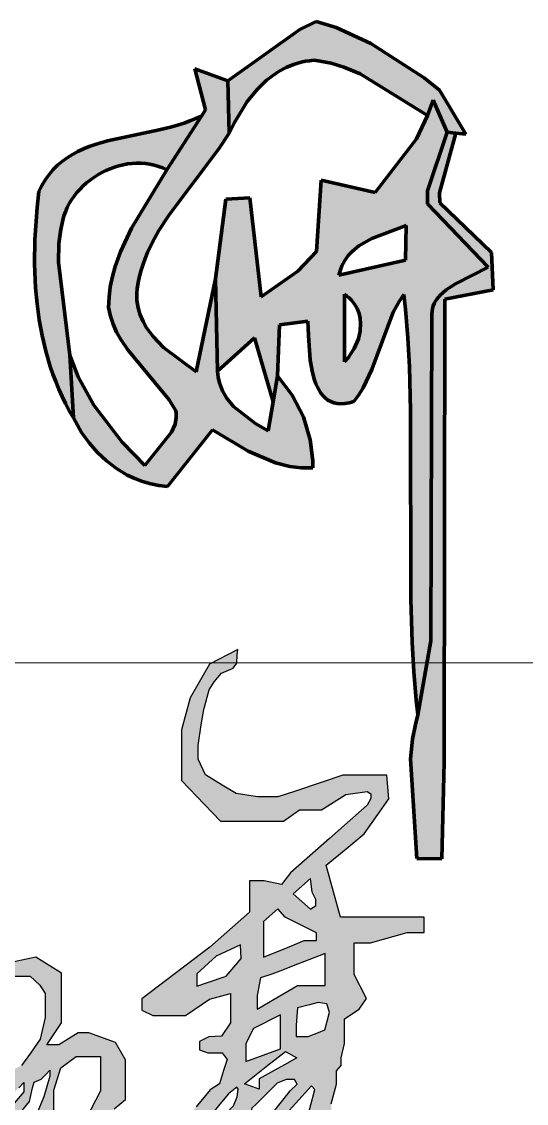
# Model space of a CAD drawing. Header units: millimetres. Extents: x 53009415 to 54059915, y 20499171 to 20796171.
# Drawn here: x 53631213 to 53633822, y 20541890 to 20547489 of the extents above; entities that cross this region are included whole.
import ezdxf

# ---------------------------------------------------------------- set-up
doc = ezdxf.new("R2010")
doc.units = ezdxf.units.MM
doc.header["$LTSCALE"] = 1000
for name, color, linetype, lineweight in [('color#565556ff', 7, 'Continuous', 100), ('color#636363ff', 7, 'Continuous', 100), ('color#707070ff', 7, 'Continuous', 100), ('color#88888aff', 7, 'Continuous', 100), ('color#8c8b8bff', 7, 'Continuous', 100), ('color#b1b1b1ff', 7, 'Continuous', 100), ('color#e2e4e3ff', 7, 'Continuous', 100), ('color#f7f7f9ff', 7, 'Continuous', 100), ('color#faf9f9ff', 7, 'Continuous', 100), ('color#fcfcfaff', 7, 'Continuous', 100), ('color#ffffffff', 7, 'Continuous', 100), ('PUB_TITLE', 7, 'Continuous', 20)]:
    doc.layers.add(name, color=color, linetype=linetype, lineweight=lineweight)
doc.layers.add('ROAD', color=2, linetype='Continuous')

# ---------------------------------------------------------------- blocks, each defined once
blk = doc.blocks.new('a1')
at = {"layer": 'PUB_TITLE'}
blk.add_line((50499410, 18558330), (50505410, 18558330), dxfattribs=at)
blk = doc.blocks.new('吴晓妍')
h = blk.add_hatch(color=256)
h.dxf.hatch_style = 1
h.paths.add_polyline_path([(827663.6, -16297.89), (827599.54, -16301.35), (827579.73, -16328.46), (827635.86, -16320.02), (827634.3, -16392.86), (827631.63, -16407.74), (827579.07, -16425.47), (827578.79, -16422.26), (827578.53, -16415.69), (827579.58, -16381.58), (827579.15, -16371.55), (827578.29, -16365.08), (827577.65, -16361.92), (827576.83, -16358.83), (827575.84, -16355.8), (827574.65, -16352.86), (827573.25, -16349.99), (827571.62, -16347.21), (827569.74, -16344.53), (827567.61, -16341.95), (827565.21, -16339.47), (827562.52, -16337.11), (827559.52, -16334.87), (827558.15, -16338.77), (827555.81, -16346.67), (827553.95, -16354.68), (827551.99, -16366.85), (827550.66, -16383.32), (827553.38, -16453.83), (827623.07, -16443.58), (827640.64, -16439.04), (827648.94, -16434.91), (827653.22, -16431.69), (827655.64, -16429.2), (827657.66, -16426.42), (827659.2, -16423.33), (827659.77, -16421.66), (827660.21, -16419.91), (827660.49, -16418.07), (827660.62, -16416.15), (827660.59, -16414.13)])
h.paths.add_polyline_path([(827638.9, -16496.08), (827641.2, -16492.85), (827644.03, -16489.86), (827672.72, -16460.57), (827658.43, -16452.06), (827568.57, -16489.29), (827599.32, -16510.8), (827575.46, -16533.65), (827602.48, -16535.53), (827595.82, -16557.01), (827578.06, -16566.28), (827521.64, -16594.22), (827526.11, -16606.83), (827587.93, -16586.33), (827587.94, -16589.71), (827587.58, -16596.37), (827586.75, -16602.91), (827584.69, -16612.48), (827581.73, -16621.76), (827577.99, -16630.76), (827570.26, -16645.16), (827550.92, -16671.71), (827551.17, -16672.79), (827552.26, -16675.59), (827554.46, -16678.38), (827572.71, -16683.81), (827616.79, -16581.15), (827622.33, -16585.66), (827670.92, -16632.99), (827684.75, -16644.19), (827693.71, -16650.13), (827733.21, -16672.96), (827772.6, -16688.96), (827771.58, -16686.64), (827769.25, -16682.25), (827765.11, -16676.26), (827758.6, -16669.2), (827721.52, -16641.5), (827692.45, -16618.21), (827664.89, -16593.26), (827655.24, -16582.02), (827648.75, -16572.92), (827644.85, -16566.47), (827698.02, -16545.78), (827691.59, -16521.25), (827641.57, -16521.15), (827656.59, -16540.65), (827627.34, -16544.38), (827629.72, -16536.79), (827635, -16504.97), (827637.05, -16499.51)])
h.paths.add_polyline_path([(827902.62, -16441.4), (827906.49, -16431.36), (827912.81, -16419.6), (827920.65, -16408.84), (827929.86, -16399.24), (827940.3, -16390.91), (827951.82, -16384.02), (827954, -16388.7), (827968.13, -16415.72), (827971.01, -16423.31), (827972.32, -16428.38), (827972.74, -16430.92), (827973, -16433.45), (827973.07, -16435.98), (827972.94, -16438.51), (827972.6, -16441.03), (827972.03, -16443.54), (827971.21, -16446.04), (827970.14, -16448.53), (827968.8, -16451.01), (827967.18, -16453.47), (827965.25, -16455.92), (827960.96, -16464), (828008.75, -16445.87), (828028.96, -16433.92), (828038.27, -16428.44), (827989.64, -16420.78), (827988.09, -16419.67), (827983.9, -16415.96), (827979.27, -16410.24), (827974.12, -16400.38), (827968.37, -16373.01), (827999.04, -16356.58), (828024.52, -16353.04), (828031.73, -16326.54), (828002.99, -16331.16), (827980.67, -16332.34), (827968.03, -16331.41), (827958.63, -16329.73), (827952.42, -16328.07), (827946.26, -16325.94), (827940.15, -16323.3), (827941.05, -16364.11), (827904.69, -16393), (827895.85, -16358.39), (827892.13, -16357.32), (827888.45, -16356.57), (827884.79, -16356.13), (827881.18, -16355.98), (827877.61, -16356.11), (827874.09, -16356.52), (827870.63, -16357.19), (827867.24, -16358.11), (827863.91, -16359.26), (827860.65, -16360.64), (827857.47, -16362.23), (827854.38, -16364.03), (827851.37, -16366.01), (827848.47, -16368.17), (827845.66, -16370.5), (827842.96, -16372.98), (827840.37, -16375.61), (827837.89, -16378.37), (827835.54, -16381.24), (827833.32, -16384.23), (827831.23, -16387.31), (827829.28, -16390.47), (827827.48, -16393.7), (827825.82, -16397), (827824.32, -16400.34), (827822.99, -16403.72), (827821.81, -16407.13), (827820.81, -16410.55), (827819.99, -16413.97), (827818.39, -16418.09), (827815.55, -16426.4), (827813.19, -16434.8), (827810.44, -16447.55), (827808.03, -16464.77), (827806.52, -16538.95), (827814.15, -16572.17), (827838.66, -16548.25), (827873.57, -16577.61), (827929.28, -16543.78), (827946.87, -16535.25), (827956.16, -16531.92), (827955.5, -16535.49), (827952.91, -16545.97), (827948.24, -16559.5), (827923.78, -16615.41), (827919.54, -16629.14), (827917.82, -16634.77), (827917.95, -16642.81), (827921.63, -16649.69), (827928.86, -16655.38), (827935.24, -16646.25), (827946.17, -16626.92), (827977.85, -16559.62), (827979.86, -16549.54), (827997.45, -16552.15), (828003.38, -16610.92), (828004.39, -16608.17), (828008.36, -16594.11), (828010.51, -16579.65), (828010.8, -16565.05), (828009.23, -16550.53), (828006.61, -16539.14), (828002.76, -16528.09), (828025.85, -16509.08), (828023.1, -16507.25), (828020.32, -16505.69), (828017.51, -16504.38), (828014.68, -16503.3), (828011.82, -16502.45), (828008.95, -16501.82), (828006.07, -16501.39), (828003.16, -16501.16), (828000.25, -16501.1), (827997.33, -16501.22), (827991.47, -16501.92), (827985.6, -16503.17), (827976.82, -16505.86), (827943.27, -16520.69), (827928.35, -16528.58), (827890.4, -16513.67), (827879.99, -16546.32), (827865.74, -16551.27), (827845.95, -16535.41), (827869.89, -16492.21), (827874.1, -16484.54), (827890.32, -16493.28)])
h.paths.add_polyline_path([(827833.43, -16469.17), (827835.74, -16463.3), (827837.77, -16459.64), (827840.2, -16456.21), (827843.03, -16453.07), (827846.25, -16450.26), (827848.01, -16448.99), (827853.41, -16446.05), (827858.19, -16445.35), (827862.34, -16446.89), (827865.87, -16450.67), (827868.34, -16455.53), (827862.49, -16470.46), (827837.39, -16504.06), (827835.41, -16500.28), (827833.2, -16494.29), (827831.9, -16488.04), (827831.51, -16481.68), (827832.02, -16475.34)], flags=16)
h.paths.add_polyline_path([(827836.41, -16421.95), (827833.72, -16420.43), (827834.76, -16416.06), (827836.2, -16411.93), (827839.05, -16406.18), (827842.65, -16400.95), (827848.44, -16394.77), (827856.93, -16388.26), (827872.38, -16380.49), (827876.42, -16379.03), (827877.51, -16425.69), (827842.08, -16424.03)], flags=16)
h.paths.add_polyline_path([(827990.56, -16456.93), (828055.5, -16488.31), (828069.48, -16471.73), (828072.12, -16466.29), (828072.71, -16462.74), (828072.58, -16460.23), (828071.97, -16457.58), (828070.97, -16454.75), (828069.82, -16452), (828068.54, -16449.35), (828065.61, -16444.3), (828062.2, -16439.62), (828058.36, -16435.32), (828054.13, -16431.39), (828049.55, -16427.85), (828044.67, -16424.72), (828039.52, -16421.98), (828034.16, -16419.67), (828028.61, -16417.78), (828022.93, -16416.31), (828017.15, -16415.29), (828011.33, -16414.72), (828005.49, -16414.61), (828003.44, -16414.68), (828001.5, -16414.58), (827999.67, -16414.33), (827996.94, -16413.69), (827993.31, -16411.91), (827990.64, -16409.96), (827988.26, -16407.62), (827985.13, -16403.51), (827973.01, -16379.58), (827999.04, -16356.58), (827968.37, -16373.01), (827974.12, -16400.38), (827979.27, -16410.24), (827983.9, -16415.96), (827988.09, -16419.67), (827989.64, -16420.78), (828038.27, -16428.44), (828028.96, -16433.92), (828051.78, -16461.42), (828008.75, -16445.87), (827960.96, -16464), (827965.25, -16455.92), (827905.19, -16512.71), (827902.62, -16441.4), (827890.32, -16493.28), (827874.1, -16484.54), (827869.89, -16492.21), (827871.5, -16495.73), (827879.99, -16546.32), (827890.4, -16513.67), (827928.35, -16528.58), (827943.27, -16520.69), (827931.26, -16515.17)])
h.paths.add_polyline_path([(828167.81, -16624.25), (828171.66, -16622.61), (828194.69, -16610.15), (828201.16, -16604.55), (828205.21, -16599.71), (828207.44, -16596.15), (828209.23, -16592.29), (828210.54, -16588.13), (828210.99, -16585.92), (828211.31, -16583.63), (828211.97, -16578.92), (828212.36, -16574.26), (828212.49, -16569.65), (828212.38, -16565.09), (828212.04, -16560.57), (828211.48, -16556.1), (828210.71, -16551.66), (828209.75, -16547.26), (828208.62, -16542.9), (828207.32, -16538.57), (828204.28, -16530.01), (828200.75, -16521.56), (828190.46, -16500.81), (828169.32, -16460.08), (828172.74, -16504.21), (828175.17, -16512.46), (828188.19, -16551.74), (828189.67, -16560.28), (828190.07, -16565.98), (828189.93, -16571.68), (828189.63, -16574.54), (828189.16, -16577.39), (828188.51, -16580.25), (828187.68, -16583.1), (828186.65, -16585.96), (828184.3, -16588.2), (828179.39, -16592.35), (828174.21, -16596.07), (828168.79, -16599.42), (828157.33, -16605.11), (828101.79, -16622.27), (828028.6, -16638.14), (828009.11, -16639.34), (828006.72, -16636.06), (828003.38, -16610.92), (827997.45, -16552.15), (827979.86, -16549.54), (827977.85, -16559.62), (827980.03, -16562.61), (827981.87, -16565.65), (827983.38, -16568.74), (827984.58, -16571.88), (827985.52, -16575.05), (827986.2, -16578.27), (827986.65, -16581.52), (827986.9, -16584.8), (827986.97, -16588.1), (827986.88, -16591.43), (827986.34, -16598.15), (827982.8, -16625.24), (827982.54, -16631.93), (827982.63, -16635.25), (827982.91, -16638.53), (827983.4, -16641.79), (827984.12, -16645.02), (827985.09, -16648.2), (827986.34, -16651.35), (827987.9, -16654.46), (827989.15, -16655.52), (827991.78, -16657.33), (827996.02, -16659.32), (828002.11, -16660.82), (828032.95, -16659.64), (828103.56, -16644.51)])
h.paths.add_polyline_path([(828167.67, -16445.53), (828164.83, -16437.94), (828160.78, -16430.97), (828155.65, -16424.7), (828147.91, -16417.96), (828138.93, -16412.59), (828144.33, -16439.19), (828155.41, -16471.19), (828172.74, -16504.21), (828169.32, -16460.08), (828169.36, -16457.92), (828168.92, -16451.59)])
h.paths.add_polyline_path([(828260.48, -16401.26), (828262.7, -16399.03), (828265.04, -16396.93), (828267.5, -16394.95), (828270.07, -16393.11), (828272.74, -16391.4), (828275.49, -16389.85), (828278.32, -16388.44), (828281.22, -16387.19), (828284.18, -16386.1), (828287.18, -16385.18), (828290.22, -16384.44), (828293.28, -16383.88), (828296.36, -16383.5), (828299.44, -16383.32), (828302.52, -16383.34), (828305.58, -16383.56), (828308.62, -16384), (828311.62, -16384.65), (828314.58, -16385.53), (828317.48, -16386.63), (828320.31, -16387.97), (828344.13, -16350.76), (828340.26, -16352.55), (828336.27, -16354.17), (828332.17, -16355.63), (828323.7, -16358.15), (828314.95, -16360.26), (828279.42, -16367.92), (828270.95, -16370.44), (828266.86, -16371.9), (828262.87, -16373.52), (828259.01, -16375.33), (828255.28, -16377.33), (828251.71, -16379.55), (828248.3, -16382.01), (828245.07, -16384.74), (828242.03, -16387.74), (828239.2, -16391.05), (828236.59, -16394.68), (828234.21, -16398.65), (828232.08, -16402.97), (828230.88, -16413.92), (828229.38, -16436.04), (828229.17, -16452.73), (828229.86, -16469.4), (828230.87, -16480.46), (828232.36, -16491.44), (828234.36, -16502.32), (828236.9, -16513.06), (828240.01, -16523.65), (828241.79, -16528.88), (828243.73, -16534.06), (828245.83, -16539.18), (828248.09, -16544.25), (828250.51, -16549.25), (828253.11, -16554.2), (828255.88, -16559.07), (828253.38, -16515.8), (828245.56, -16451.53), (828245.95, -16438.69), (828247.21, -16429.09), (828248.61, -16422.71), (828249.43, -16419.73), (828250.46, -16416.82), (828251.69, -16414), (828253.11, -16411.25), (828254.71, -16408.6), (828256.48, -16406.05), (828258.4, -16403.6)])
h.paths.add_polyline_path([(828270.09, -16550.4), (828259.32, -16530.77), (828253.38, -16515.8), (828255.88, -16559.07), (828261.59, -16569.15), (828266.68, -16576.24), (828272.42, -16582.82), (828278.76, -16588.79), (828285.66, -16594.06), (828293.06, -16598.52), (828298.25, -16601), (828303.64, -16603.05), (828309.2, -16604.64), (828314.93, -16605.75), (828320.81, -16606.34), (828351.73, -16567.33), (828376.29, -16581.94), (828395.24, -16590.02), (828405.2, -16592.51), (828412.92, -16593.49), (828420.89, -16593.58), (828420.86, -16588.69), (828419.2, -16574.32), (828414.44, -16558.35), (828406.84, -16543.47), (828396.64, -16529.95), (828393.53, -16547.98), (828390.22, -16568.11), (828381.66, -16563.17), (828366.31, -16551.19), (828361.54, -16545.3), (828358.71, -16540.35), (828356.64, -16534.9), (828355.74, -16530.97), (828355.26, -16526.77), (828353.81, -16463.12), (828340.53, -16527.41), (828317.95, -16510.4), (828310.84, -16502.94), (828306.37, -16496.83), (828303.91, -16492.49), (828301.94, -16487.92), (828301.16, -16485.56), (828300.53, -16483.13), (828300.05, -16480.64), (828299.73, -16478.09), (828299.57, -16475.48), (828299.59, -16472.8), (828299.8, -16470.06), (828300.54, -16465.68), (828301.49, -16461.39), (828302.62, -16457.19), (828303.93, -16453.07), (828305.4, -16449.02), (828307.04, -16445.05), (828310.73, -16437.31), (828314.93, -16429.8), (828321.97, -16418.88), (828356.15, -16373.49), (828363.26, -16362.72), (828362.49, -16326.41), (828339.62, -16318.1), (828346.93, -16346.41), (828344.13, -16350.76), (828320.31, -16387.97), (828296.04, -16428.22), (828288.35, -16444.55), (828284.71, -16454.67), (828282.81, -16461.55), (828281.38, -16468.56), (828280.47, -16475.71), (828280.14, -16483), (828280.71, -16485.99), (828281.43, -16488.9), (828283.31, -16494.5), (828285.7, -16499.83), (828288.53, -16504.93), (828293.44, -16512.22), (828321.84, -16546.72), (828326.6, -16554.13), (828326.79, -16555.75), (828326.8, -16558.88), (828325.98, -16563.32), (828323.63, -16568.82), (828305.17, -16591.98), (828289.48, -16575.87)])
h.paths.add_polyline_path([(828460.87, -16300.77), (828437.17, -16289.71), (828423.24, -16285.64), (828411.94, -16291.18), (828362.49, -16326.41), (828363.26, -16362.72), (828366.96, -16355.21), (828375.82, -16340.81), (828382.89, -16332.14), (828388.84, -16326.37), (828393.13, -16322.95), (828397.68, -16319.93), (828402.52, -16317.34), (828407.63, -16315.22), (828413.03, -16313.62), (828415.84, -16313.03), (828418.73, -16312.59), (828421.69, -16312.3), (828424.74, -16312.66), (828433.69, -16314.4), (828442.35, -16317), (828453.52, -16321.58), (828500.06, -16350.38), (828504.01, -16339.77), (828513.58, -16361.85), (828519.63, -16362.53), (828526.4, -16363.28), (828508.38, -16332.86), (828497.79, -16324.34)])
h.paths.add_polyline_path([(828500.02, -16402.41), (828513.58, -16361.85), (828504.01, -16339.77), (828500.06, -16350.38), (828492.45, -16366.5), (828463.83, -16403.44), (828426.75, -16395), (828423.48, -16444.21), (828410.65, -16457.94), (828385.29, -16475.65), (828377.6, -16407.27), (828360.91, -16408.11), (828353.81, -16463.12), (828355.26, -16526.77), (828380.8, -16503.9), (828393.53, -16547.98), (828396.64, -16529.95), (828398.09, -16494.85), (828417.51, -16492.39), (828417.72, -16497.02), (828417.93, -16502.19), (828419.24, -16519.29), (828420.73, -16527.78), (828422.19, -16533.07), (828423.09, -16535.54), (828424.11, -16537.87), (828425.26, -16540.05), (828426.56, -16542.04), (828428, -16543.83), (828429.61, -16545.41), (828431.38, -16546.74), (828433.33, -16547.82), (828435.46, -16548.63), (828437.79, -16549.13), (828440.33, -16549.33), (828443.07, -16549.18), (828446.04, -16548.68), (828449.24, -16547.81), (828452.62, -16543.23), (828455.58, -16538.44), (828461.58, -16525.77), (828476.43, -16486.12), (828480.52, -16478.71), (828483.74, -16474), (828484.79, -16483.96), (828486.43, -16503.9), (828487.53, -16523.87), (828488.39, -16553.88), (828488.42, -16684.12), (828489.37, -16714.1), (828490.55, -16734.05), (828492.27, -16753.97), (828493.37, -16763.91), (828502.35, -16712.97), (828502.92, -16489.59), (828502.94, -16487.49), (828503.14, -16485.5), (828503.51, -16483.63), (828504.03, -16481.85), (828504.71, -16480.17), (828505.52, -16478.58), (828506.47, -16477.08), (828508.72, -16474.31), (828512.85, -16470.68), (828519.38, -16466.57), (828541.82, -16455.17), (828500, -16411.38)])
h.paths.add_polyline_path([(828485.34, -16426.41), (828484.96, -16450.2), (828438.96, -16460.56), (828439.51, -16458.31), (828440.18, -16456.18), (828440.98, -16454.16), (828442.92, -16450.44), (828445.27, -16447.13), (828447.99, -16444.18), (828452.67, -16440.35), (828461.66, -16435.26)], flags=16)
h.paths.add_polyline_path([(828442.69, -16473.79), (828444.39, -16475.02), (828445.93, -16476.31), (828447.32, -16477.67), (828449.69, -16480.57), (828451.51, -16483.68), (828452.81, -16486.96), (828453.61, -16490.36), (828453.94, -16493.85), (828453.61, -16499.18), (828452.37, -16504.48), (828449.44, -16511.3), (828445.25, -16517.54), (828442.74, -16520.34)], flags=16)
h.paths.add_polyline_path([(828544.06, -16445.04), (828508.5, -16410.64), (828508.26, -16403.76), (828519.63, -16362.53), (828513.58, -16361.85), (828500.02, -16402.41), (828500, -16411.38), (828541.82, -16455.17), (828519.38, -16466.57), (828512.85, -16470.68), (828508.72, -16474.31), (828506.47, -16477.08), (828505.52, -16478.58), (828504.71, -16480.17), (828504.03, -16481.85), (828503.51, -16483.63), (828503.14, -16485.5), (828502.94, -16487.49), (828502.92, -16489.59), (828502.35, -16712.97), (828493.37, -16763.91), (828491.63, -16770.63), (828489.73, -16780.79), (828488.37, -16794.45), (828492.71, -16863.19), (828509.81, -16863.24), (828511.45, -16796.68), (828511.89, -16477.05), (828545.24, -16470.64)])
at = {"layer": 'color#565556ff'}
for p, q in [((828500.06, -16350.38), (828504.01, -16339.77)), ((828504.01, -16339.77), (828513.58, -16361.85)), ((828492.45, -16366.5), (828500.06, -16350.38)), ((828513.58, -16361.85), (828500.02, -16402.41)), ((828463.83, -16403.44), (828492.45, -16366.5)), ((828423.48, -16444.21), (828426.75, -16395)), ((828426.75, -16395), (828463.83, -16403.44)), ((828500.02, -16402.41), (828500, -16411.38)), ((828353.81, -16463.12), (828360.91, -16408.11)), ((828360.91, -16408.11), (828377.6, -16407.27)), ((828377.6, -16407.27), (828385.29, -16475.65)), ((828500, -16411.38), (828541.82, -16455.17)), ((828485.34, -16426.41), (828461.66, -16435.26)), ((828484.96, -16450.2), (828485.34, -16426.41)), ((828461.66, -16435.26), (828452.67, -16440.35)), ((828410.65, -16457.94), (828423.48, -16444.21)), ((828447.99, -16444.18), (828445.27, -16447.13)), ((828452.67, -16440.35), (828447.99, -16444.18)), ((828438.96, -16460.56), (828484.96, -16450.2)), ((828442.92, -16450.44), (828440.98, -16454.16)), ((828445.27, -16447.13), (828442.92, -16450.44)), ((828385.29, -16475.65), (828410.65, -16457.94)), ((828439.51, -16458.31), (828438.96, -16460.56)), ((828440.18, -16456.18), (828439.51, -16458.31)), ((828440.98, -16454.16), (828440.18, -16456.18)), ((828541.82, -16455.17), (828519.38, -16466.57)), ((828355.26, -16526.77), (828353.81, -16463.12)), ((828519.38, -16466.57), (828512.85, -16470.68)), ((828442.69, -16473.79), (828442.74, -16520.34)), ((828444.39, -16475.02), (828442.69, -16473.79)), ((828483.74, -16474), (828480.52, -16478.71)), ((828484.79, -16483.96), (828483.74, -16474)), ((828512.85, -16470.68), (828508.72, -16474.31)), ((828445.93, -16476.31), (828444.39, -16475.02)), ((828447.32, -16477.67), (828445.93, -16476.31)), ((828449.69, -16480.57), (828447.32, -16477.67)), ((828451.51, -16483.68), (828449.69, -16480.57)), ((828480.52, -16478.71), (828476.43, -16486.12)), ((828504.71, -16480.17), (828504.03, -16481.85)), ((828505.52, -16478.58), (828504.71, -16480.17)), ((828506.47, -16477.08), (828505.52, -16478.58)), ((828508.72, -16474.31), (828506.47, -16477.08)), ((828452.81, -16486.96), (828451.51, -16483.68)), ((828453.61, -16490.36), (828452.81, -16486.96)), ((828476.43, -16486.12), (828461.58, -16525.77)), ((828486.43, -16503.9), (828484.79, -16483.96)), ((828502.94, -16487.49), (828502.92, -16489.59)), ((828503.14, -16485.5), (828502.94, -16487.49)), ((828503.51, -16483.63), (828503.14, -16485.5)), ((828504.03, -16481.85), (828503.51, -16483.63)), ((828398.09, -16494.85), (828396.64, -16529.95)), ((828417.51, -16492.39), (828398.09, -16494.85)), ((828417.72, -16497.02), (828417.51, -16492.39)), ((828453.94, -16493.85), (828453.61, -16490.36)), ((828453.61, -16499.18), (828453.94, -16493.85)), ((828502.92, -16489.59), (828502.35, -16712.97)), ((828380.8, -16503.9), (828355.26, -16526.77)), ((828393.53, -16547.98), (828380.8, -16503.9)), ((828417.93, -16502.19), (828417.72, -16497.02)), ((828419.24, -16519.29), (828417.93, -16502.19)), ((828452.37, -16504.48), (828453.61, -16499.18)), ((828487.53, -16523.87), (828486.43, -16503.9)), ((828445.25, -16517.54), (828449.44, -16511.3)), ((828449.44, -16511.3), (828452.37, -16504.48)), ((828442.74, -16520.34), (828445.25, -16517.54)), ((828420.73, -16527.78), (828419.24, -16519.29)), ((828461.58, -16525.77), (828455.58, -16538.44)), ((828488.39, -16553.88), (828487.53, -16523.87)), ((828396.64, -16529.95), (828393.53, -16547.98)), ((828422.19, -16533.07), (828420.73, -16527.78)), ((828423.09, -16535.54), (828422.19, -16533.07)), ((828424.11, -16537.87), (828423.09, -16535.54)), ((828425.26, -16540.05), (828424.11, -16537.87)), ((828426.56, -16542.04), (828425.26, -16540.05)), ((828455.58, -16538.44), (828452.62, -16543.23)), ((828428, -16543.83), (828426.56, -16542.04)), ((828429.61, -16545.41), (828428, -16543.83)), ((828431.38, -16546.74), (828429.61, -16545.41)), ((828433.33, -16547.82), (828431.38, -16546.74)), ((828435.46, -16548.63), (828433.33, -16547.82)), ((828437.79, -16549.13), (828435.46, -16548.63)), ((828446.04, -16548.68), (828443.07, -16549.18)), ((828449.24, -16547.81), (828446.04, -16548.68)), ((828452.62, -16543.23), (828449.24, -16547.81)), ((828440.33, -16549.33), (828437.79, -16549.13)), ((828443.07, -16549.18), (828440.33, -16549.33)), ((828488.42, -16684.12), (828488.39, -16553.88)), ((828489.37, -16714.1), (828488.42, -16684.12)), ((828502.35, -16712.97), (828493.37, -16763.91)), ((828490.55, -16734.05), (828489.37, -16714.1)), ((828492.27, -16753.97), (828490.55, -16734.05)), ((828493.37, -16763.91), (828492.27, -16753.97))]:
    blk.add_line(p, q, dxfattribs=at)
at = {"layer": 'color#636363ff'}
for p, q in [((828339.62, -16318.1), (828362.49, -16326.41)), ((828346.93, -16346.41), (828339.62, -16318.1)), ((828362.49, -16326.41), (828363.26, -16362.72)), ((828344.13, -16350.76), (828346.93, -16346.41)), ((828320.31, -16387.97), (828344.13, -16350.76)), ((828363.26, -16362.72), (828356.15, -16373.49)), ((828356.15, -16373.49), (828321.97, -16418.88)), ((828296.04, -16428.22), (828320.31, -16387.97)), ((828321.97, -16418.88), (828314.93, -16429.8)), ((828288.35, -16444.55), (828296.04, -16428.22)), ((828314.93, -16429.8), (828310.73, -16437.31)), ((828310.73, -16437.31), (828307.04, -16445.05)), ((828284.71, -16454.67), (828288.35, -16444.55)), ((828305.4, -16449.02), (828303.93, -16453.07)), ((828307.04, -16445.05), (828305.4, -16449.02)), ((828282.81, -16461.55), (828284.71, -16454.67)), ((828302.62, -16457.19), (828301.49, -16461.39)), ((828303.93, -16453.07), (828302.62, -16457.19)), ((828281.38, -16468.56), (828282.81, -16461.55)), ((828300.54, -16465.68), (828299.8, -16470.06)), ((828301.49, -16461.39), (828300.54, -16465.68)), ((828340.53, -16527.41), (828353.81, -16463.12)), ((828353.81, -16463.12), (828355.26, -16526.77)), ((828280.47, -16475.71), (828281.38, -16468.56)), ((828299.59, -16472.8), (828299.57, -16475.48)), ((828299.8, -16470.06), (828299.59, -16472.8)), ((828280.14, -16483), (828280.47, -16475.71)), ((828299.57, -16475.48), (828299.73, -16478.09)), ((828299.73, -16478.09), (828300.05, -16480.64)), ((828300.05, -16480.64), (828300.53, -16483.13)), ((828280.71, -16485.99), (828280.14, -16483)), ((828281.43, -16488.9), (828280.71, -16485.99)), ((828283.31, -16494.5), (828281.43, -16488.9)), ((828300.53, -16483.13), (828301.16, -16485.56)), ((828301.16, -16485.56), (828301.94, -16487.92)), ((828301.94, -16487.92), (828303.91, -16492.49)), ((828285.7, -16499.83), (828283.31, -16494.5)), ((828303.91, -16492.49), (828306.37, -16496.83)), ((828288.53, -16504.93), (828285.7, -16499.83)), ((828306.37, -16496.83), (828310.84, -16502.94)), ((828310.84, -16502.94), (828317.95, -16510.4)), ((828293.44, -16512.22), (828288.53, -16504.93)), ((828317.95, -16510.4), (828340.53, -16527.41)), ((828255.88, -16559.07), (828253.38, -16515.8)), ((828253.38, -16515.8), (828259.32, -16530.77)), ((828321.84, -16546.72), (828293.44, -16512.22)), ((828259.32, -16530.77), (828270.09, -16550.4)), ((828355.26, -16526.77), (828355.74, -16530.97)), ((828355.74, -16530.97), (828356.64, -16534.9)), ((828393.53, -16547.98), (828396.64, -16529.95)), ((828396.64, -16529.95), (828406.84, -16543.47)), ((828356.64, -16534.9), (828358.71, -16540.35)), ((828358.71, -16540.35), (828361.54, -16545.3)), ((828326.6, -16554.13), (828321.84, -16546.72)), ((828361.54, -16545.3), (828366.31, -16551.19)), ((828390.22, -16568.11), (828393.53, -16547.98)), ((828406.84, -16543.47), (828414.44, -16558.35)), ((828270.09, -16550.4), (828289.48, -16575.87)), ((828326.79, -16555.75), (828326.6, -16554.13)), ((828326.8, -16558.88), (828326.79, -16555.75)), ((828366.31, -16551.19), (828381.66, -16563.17)), ((828261.59, -16569.15), (828255.88, -16559.07)), ((828323.63, -16568.82), (828325.98, -16563.32)), ((828325.98, -16563.32), (828326.8, -16558.88)), ((828381.66, -16563.17), (828390.22, -16568.11)), ((828414.44, -16558.35), (828419.2, -16574.32)), ((828266.68, -16576.24), (828261.59, -16569.15)), ((828305.17, -16591.98), (828323.63, -16568.82)), ((828351.73, -16567.33), (828320.81, -16606.34)), ((828376.29, -16581.94), (828351.73, -16567.33)), ((828272.42, -16582.82), (828266.68, -16576.24)), ((828289.48, -16575.87), (828305.17, -16591.98)), ((828419.2, -16574.32), (828420.86, -16588.69)), ((828278.76, -16588.79), (828272.42, -16582.82)), ((828395.24, -16590.02), (828376.29, -16581.94)), ((828285.66, -16594.06), (828278.76, -16588.79)), ((828405.2, -16592.51), (828395.24, -16590.02)), ((828412.92, -16593.49), (828405.2, -16592.51)), ((828420.89, -16593.58), (828412.92, -16593.49)), ((828420.86, -16588.69), (828420.89, -16593.58)), ((828293.06, -16598.52), (828285.66, -16594.06)), ((828298.25, -16601), (828293.06, -16598.52)), ((828303.64, -16603.05), (828298.25, -16601)), ((828309.2, -16604.64), (828303.64, -16603.05)), ((828314.93, -16605.75), (828309.2, -16604.64)), ((828320.81, -16606.34), (828314.93, -16605.75))]:
    blk.add_line(p, q, dxfattribs=at)
at = {"layer": 'color#707070ff'}
for p, q in [((828411.94, -16291.18), (828423.24, -16285.64)), ((828423.24, -16285.64), (828437.17, -16289.71)), ((828362.49, -16326.41), (828411.94, -16291.18)), ((828437.17, -16289.71), (828460.87, -16300.77)), ((828460.87, -16300.77), (828497.79, -16324.34)), ((828402.52, -16317.34), (828397.68, -16319.93)), ((828407.63, -16315.22), (828402.52, -16317.34)), ((828413.03, -16313.62), (828407.63, -16315.22)), ((828415.84, -16313.03), (828413.03, -16313.62)), ((828418.73, -16312.59), (828415.84, -16313.03)), ((828421.69, -16312.3), (828418.73, -16312.59)), ((828424.74, -16312.66), (828421.69, -16312.3)), ((828433.69, -16314.4), (828424.74, -16312.66)), ((828442.35, -16317), (828433.69, -16314.4)), ((828453.52, -16321.58), (828442.35, -16317)), ((828393.13, -16322.95), (828388.84, -16326.37)), ((828397.68, -16319.93), (828393.13, -16322.95)), ((828500.06, -16350.38), (828453.52, -16321.58)), ((828497.79, -16324.34), (828508.38, -16332.86)), ((828363.26, -16362.72), (828362.49, -16326.41)), ((828382.89, -16332.14), (828375.82, -16340.81)), ((828388.84, -16326.37), (828382.89, -16332.14)), ((828504.01, -16339.77), (828500.06, -16350.38)), ((828513.58, -16361.85), (828504.01, -16339.77)), ((828508.38, -16332.86), (828526.4, -16363.28)), ((828375.82, -16340.81), (828366.96, -16355.21)), ((828366.96, -16355.21), (828363.26, -16362.72)), ((828519.63, -16362.53), (828513.58, -16361.85)), ((828526.4, -16363.28), (828519.63, -16362.53))]:
    blk.add_line(p, q, dxfattribs=at)
at = {"layer": 'color#88888aff'}
for p, q in [((828344.13, -16350.76), (828320.31, -16387.97)), ((828332.17, -16355.63), (828336.27, -16354.17)), ((828336.27, -16354.17), (828340.26, -16352.55)), ((828340.26, -16352.55), (828344.13, -16350.76)), ((828279.42, -16367.92), (828314.95, -16360.26)), ((828314.95, -16360.26), (828323.7, -16358.15)), ((828323.7, -16358.15), (828332.17, -16355.63)), ((828270.95, -16370.44), (828279.42, -16367.92)), ((828255.28, -16377.33), (828259.01, -16375.33)), ((828259.01, -16375.33), (828262.87, -16373.52)), ((828262.87, -16373.52), (828266.86, -16371.9)), ((828266.86, -16371.9), (828270.95, -16370.44)), ((828245.07, -16384.74), (828248.3, -16382.01)), ((828248.3, -16382.01), (828251.71, -16379.55)), ((828251.71, -16379.55), (828255.28, -16377.33)), ((828290.22, -16384.44), (828287.18, -16385.18)), ((828293.28, -16383.88), (828290.22, -16384.44)), ((828296.36, -16383.5), (828293.28, -16383.88)), ((828299.44, -16383.32), (828296.36, -16383.5)), ((828302.52, -16383.34), (828299.44, -16383.32)), ((828305.58, -16383.56), (828302.52, -16383.34)), ((828308.62, -16384), (828305.58, -16383.56)), ((828311.62, -16384.65), (828308.62, -16384)), ((828236.59, -16394.68), (828239.2, -16391.05)), ((828239.2, -16391.05), (828242.03, -16387.74)), ((828242.03, -16387.74), (828245.07, -16384.74)), ((828272.74, -16391.4), (828270.07, -16393.11)), ((828275.49, -16389.85), (828272.74, -16391.4)), ((828278.32, -16388.44), (828275.49, -16389.85)), ((828281.22, -16387.19), (828278.32, -16388.44)), ((828284.18, -16386.1), (828281.22, -16387.19)), ((828287.18, -16385.18), (828284.18, -16386.1)), ((828314.58, -16385.53), (828311.62, -16384.65)), ((828317.48, -16386.63), (828314.58, -16385.53)), ((828320.31, -16387.97), (828317.48, -16386.63)), ((828232.08, -16402.97), (828234.21, -16398.65)), ((828234.21, -16398.65), (828236.59, -16394.68)), ((828262.7, -16399.03), (828260.48, -16401.26)), ((828265.04, -16396.93), (828262.7, -16399.03)), ((828267.5, -16394.95), (828265.04, -16396.93)), ((828270.07, -16393.11), (828267.5, -16394.95)), ((828230.88, -16413.92), (828232.08, -16402.97)), ((828256.48, -16406.05), (828254.71, -16408.6)), ((828258.4, -16403.6), (828256.48, -16406.05)), ((828260.48, -16401.26), (828258.4, -16403.6)), ((828229.38, -16436.04), (828230.88, -16413.92)), ((828251.69, -16414), (828250.46, -16416.82)), ((828253.11, -16411.25), (828251.69, -16414)), ((828254.71, -16408.6), (828253.11, -16411.25)), ((828249.43, -16419.73), (828248.61, -16422.71)), ((828250.46, -16416.82), (828249.43, -16419.73)), ((828247.21, -16429.09), (828245.95, -16438.69)), ((828248.61, -16422.71), (828247.21, -16429.09)), ((828229.17, -16452.73), (828229.38, -16436.04)), ((828245.95, -16438.69), (828245.56, -16451.53)), ((828245.56, -16451.53), (828253.38, -16515.8)), ((828229.86, -16469.4), (828229.17, -16452.73)), ((828230.87, -16480.46), (828229.86, -16469.4)), ((828232.36, -16491.44), (828230.87, -16480.46)), ((828234.36, -16502.32), (828232.36, -16491.44)), ((828236.9, -16513.06), (828234.36, -16502.32)), ((828240.01, -16523.65), (828236.9, -16513.06)), ((828253.38, -16515.8), (828255.88, -16559.07)), ((828241.79, -16528.88), (828240.01, -16523.65)), ((828243.73, -16534.06), (828241.79, -16528.88)), ((828245.83, -16539.18), (828243.73, -16534.06)), ((828248.09, -16544.25), (828245.83, -16539.18)), ((828250.51, -16549.25), (828248.09, -16544.25)), ((828253.11, -16554.2), (828250.51, -16549.25)), ((828255.88, -16559.07), (828253.11, -16554.2))]:
    blk.add_line(p, q, dxfattribs=at)
at = {"layer": 'color#8c8b8bff'}
for p, q in [((828461.66, -16435.26), (828485.34, -16426.41)), ((828485.34, -16426.41), (828484.96, -16450.2)), ((828452.67, -16440.35), (828461.66, -16435.26)), ((828445.27, -16447.13), (828447.99, -16444.18)), ((828447.99, -16444.18), (828452.67, -16440.35)), ((828484.96, -16450.2), (828438.96, -16460.56)), ((828440.98, -16454.16), (828442.92, -16450.44)), ((828442.92, -16450.44), (828445.27, -16447.13)), ((828438.96, -16460.56), (828439.51, -16458.31)), ((828439.51, -16458.31), (828440.18, -16456.18)), ((828440.18, -16456.18), (828440.98, -16454.16))]:
    blk.add_line(p, q, dxfattribs=at)
at = {"layer": 'color#b1b1b1ff'}
for p, q in [((828500.02, -16402.41), (828513.58, -16361.85)), ((828513.58, -16361.85), (828519.63, -16362.53)), ((828519.63, -16362.53), (828508.26, -16403.76)), ((828500, -16411.38), (828500.02, -16402.41)), ((828508.26, -16403.76), (828508.5, -16410.64)), ((828541.82, -16455.17), (828500, -16411.38)), ((828508.5, -16410.64), (828544.06, -16445.04)), ((828544.06, -16445.04), (828545.24, -16470.64)), ((828519.38, -16466.57), (828541.82, -16455.17)), ((828512.85, -16470.68), (828519.38, -16466.57)), ((828508.72, -16474.31), (828512.85, -16470.68)), ((828545.24, -16470.64), (828511.89, -16477.05)), ((828504.03, -16481.85), (828504.71, -16480.17)), ((828504.71, -16480.17), (828505.52, -16478.58)), ((828505.52, -16478.58), (828506.47, -16477.08)), ((828506.47, -16477.08), (828508.72, -16474.31)), ((828511.89, -16477.05), (828511.45, -16796.68)), ((828502.92, -16489.59), (828502.94, -16487.49)), ((828502.94, -16487.49), (828503.14, -16485.5)), ((828503.14, -16485.5), (828503.51, -16483.63)), ((828503.51, -16483.63), (828504.03, -16481.85)), ((828502.35, -16712.97), (828502.92, -16489.59)), ((828493.37, -16763.91), (828502.35, -16712.97)), ((828491.63, -16770.63), (828493.37, -16763.91)), ((828489.73, -16780.79), (828491.63, -16770.63)), ((828488.37, -16794.45), (828489.73, -16780.79)), ((828492.71, -16863.19), (828488.37, -16794.45)), ((828511.45, -16796.68), (828509.81, -16863.24)), ((828509.81, -16863.24), (828492.71, -16863.19))]:
    blk.add_line(p, q, dxfattribs=at)
at = {"layer": 'color#e2e4e3ff'}
for p, q in [((828442.69, -16473.79), (828444.39, -16475.02)), ((828442.74, -16520.34), (828442.69, -16473.79)), ((828444.39, -16475.02), (828445.93, -16476.31)), ((828445.93, -16476.31), (828447.32, -16477.67)), ((828447.32, -16477.67), (828449.69, -16480.57)), ((828449.69, -16480.57), (828451.51, -16483.68)), ((828451.51, -16483.68), (828452.81, -16486.96)), ((828452.81, -16486.96), (828453.61, -16490.36)), ((828453.61, -16490.36), (828453.94, -16493.85)), ((828453.94, -16493.85), (828453.61, -16499.18)), ((828453.61, -16499.18), (828452.37, -16504.48)), ((828449.44, -16511.3), (828445.25, -16517.54)), ((828452.37, -16504.48), (828449.44, -16511.3)), ((828445.25, -16517.54), (828442.74, -16520.34))]:
    blk.add_line(p, q, dxfattribs=at)
at = {"layer": 'color#f7f7f9ff'}
for p, q in [((828355.26, -16526.77), (828380.8, -16503.9)), ((828380.8, -16503.9), (828393.53, -16547.98)), ((828355.74, -16530.97), (828355.26, -16526.77)), ((828356.64, -16534.9), (828355.74, -16530.97)), ((828358.71, -16540.35), (828356.64, -16534.9)), ((828361.54, -16545.3), (828358.71, -16540.35)), ((828366.31, -16551.19), (828361.54, -16545.3)), ((828393.53, -16547.98), (828390.22, -16568.11)), ((828381.66, -16563.17), (828366.31, -16551.19)), ((828390.22, -16568.11), (828381.66, -16563.17))]:
    blk.add_line(p, q, dxfattribs=at)
at = {"layer": 'color#faf9f9ff'}
for p, q in [((828287.18, -16385.18), (828290.22, -16384.44)), ((828290.22, -16384.44), (828293.28, -16383.88)), ((828293.28, -16383.88), (828296.36, -16383.5)), ((828296.36, -16383.5), (828299.44, -16383.32)), ((828299.44, -16383.32), (828302.52, -16383.34)), ((828302.52, -16383.34), (828305.58, -16383.56)), ((828305.58, -16383.56), (828308.62, -16384)), ((828308.62, -16384), (828311.62, -16384.65)), ((828270.07, -16393.11), (828272.74, -16391.4)), ((828272.74, -16391.4), (828275.49, -16389.85)), ((828275.49, -16389.85), (828278.32, -16388.44)), ((828278.32, -16388.44), (828281.22, -16387.19)), ((828281.22, -16387.19), (828284.18, -16386.1)), ((828284.18, -16386.1), (828287.18, -16385.18)), ((828320.31, -16387.97), (828296.04, -16428.22)), ((828311.62, -16384.65), (828314.58, -16385.53)), ((828314.58, -16385.53), (828317.48, -16386.63)), ((828317.48, -16386.63), (828320.31, -16387.97)), ((828260.48, -16401.26), (828262.7, -16399.03)), ((828262.7, -16399.03), (828265.04, -16396.93)), ((828265.04, -16396.93), (828267.5, -16394.95)), ((828267.5, -16394.95), (828270.07, -16393.11)), ((828254.71, -16408.6), (828256.48, -16406.05)), ((828256.48, -16406.05), (828258.4, -16403.6)), ((828258.4, -16403.6), (828260.48, -16401.26)), ((828250.46, -16416.82), (828251.69, -16414)), ((828251.69, -16414), (828253.11, -16411.25)), ((828253.11, -16411.25), (828254.71, -16408.6)), ((828248.61, -16422.71), (828249.43, -16419.73)), ((828249.43, -16419.73), (828250.46, -16416.82)), ((828245.95, -16438.69), (828247.21, -16429.09)), ((828247.21, -16429.09), (828248.61, -16422.71)), ((828296.04, -16428.22), (828288.35, -16444.55)), ((828245.56, -16451.53), (828245.95, -16438.69)), ((828253.38, -16515.8), (828245.56, -16451.53)), ((828288.35, -16444.55), (828284.71, -16454.67)), ((828284.71, -16454.67), (828282.81, -16461.55)), ((828282.81, -16461.55), (828281.38, -16468.56)), ((828281.38, -16468.56), (828280.47, -16475.71)), ((828280.47, -16475.71), (828280.14, -16483)), ((828280.14, -16483), (828280.71, -16485.99)), ((828280.71, -16485.99), (828281.43, -16488.9)), ((828281.43, -16488.9), (828283.31, -16494.5)), ((828283.31, -16494.5), (828285.7, -16499.83)), ((828285.7, -16499.83), (828288.53, -16504.93)), ((828288.53, -16504.93), (828293.44, -16512.22)), ((828259.32, -16530.77), (828253.38, -16515.8)), ((828293.44, -16512.22), (828321.84, -16546.72)), ((828270.09, -16550.4), (828259.32, -16530.77)), ((828321.84, -16546.72), (828326.6, -16554.13)), ((828289.48, -16575.87), (828270.09, -16550.4)), ((828326.6, -16554.13), (828326.79, -16555.75)), ((828326.79, -16555.75), (828326.8, -16558.88)), ((828325.98, -16563.32), (828323.63, -16568.82)), ((828326.8, -16558.88), (828325.98, -16563.32)), ((828323.63, -16568.82), (828305.17, -16591.98)), ((828305.17, -16591.98), (828289.48, -16575.87))]:
    blk.add_line(p, q, dxfattribs=at)
at = {"layer": 'color#fcfcfaff'}
for p, q in [((828397.68, -16319.93), (828402.52, -16317.34)), ((828402.52, -16317.34), (828407.63, -16315.22)), ((828407.63, -16315.22), (828413.03, -16313.62)), ((828413.03, -16313.62), (828415.84, -16313.03)), ((828415.84, -16313.03), (828418.73, -16312.59)), ((828418.73, -16312.59), (828421.69, -16312.3)), ((828421.69, -16312.3), (828424.74, -16312.66)), ((828424.74, -16312.66), (828433.69, -16314.4)), ((828433.69, -16314.4), (828442.35, -16317)), ((828442.35, -16317), (828453.52, -16321.58)), ((828388.84, -16326.37), (828393.13, -16322.95)), ((828393.13, -16322.95), (828397.68, -16319.93)), ((828453.52, -16321.58), (828500.06, -16350.38)), ((828375.82, -16340.81), (828382.89, -16332.14)), ((828382.89, -16332.14), (828388.84, -16326.37)), ((828366.96, -16355.21), (828375.82, -16340.81)), ((828500.06, -16350.38), (828492.45, -16366.5)), ((828363.26, -16362.72), (828366.96, -16355.21)), ((828356.15, -16373.49), (828363.26, -16362.72)), ((828492.45, -16366.5), (828463.83, -16403.44)), ((828321.97, -16418.88), (828356.15, -16373.49)), ((828426.75, -16395), (828423.48, -16444.21)), ((828463.83, -16403.44), (828426.75, -16395)), ((828360.91, -16408.11), (828353.81, -16463.12)), ((828377.6, -16407.27), (828360.91, -16408.11)), ((828385.29, -16475.65), (828377.6, -16407.27)), ((828314.93, -16429.8), (828321.97, -16418.88)), ((828310.73, -16437.31), (828314.93, -16429.8)), ((828307.04, -16445.05), (828310.73, -16437.31)), ((828423.48, -16444.21), (828410.65, -16457.94)), ((828303.93, -16453.07), (828305.4, -16449.02)), ((828305.4, -16449.02), (828307.04, -16445.05)), ((828301.49, -16461.39), (828302.62, -16457.19)), ((828302.62, -16457.19), (828303.93, -16453.07)), ((828410.65, -16457.94), (828385.29, -16475.65)), ((828299.8, -16470.06), (828300.54, -16465.68)), ((828300.54, -16465.68), (828301.49, -16461.39)), ((828353.81, -16463.12), (828340.53, -16527.41)), ((828299.57, -16475.48), (828299.59, -16472.8)), ((828299.59, -16472.8), (828299.8, -16470.06)), ((828299.73, -16478.09), (828299.57, -16475.48)), ((828300.05, -16480.64), (828299.73, -16478.09)), ((828300.53, -16483.13), (828300.05, -16480.64)), ((828301.16, -16485.56), (828300.53, -16483.13)), ((828301.94, -16487.92), (828301.16, -16485.56)), ((828303.91, -16492.49), (828301.94, -16487.92)), ((828306.37, -16496.83), (828303.91, -16492.49)), ((828310.84, -16502.94), (828306.37, -16496.83)), ((828317.95, -16510.4), (828310.84, -16502.94)), ((828340.53, -16527.41), (828317.95, -16510.4))]:
    blk.add_line(p, q, dxfattribs=at)
at = {"layer": 'color#ffffffff'}
for p, q in [((828423.24, -16285.64), (828411.94, -16291.18)), ((828437.17, -16289.71), (828423.24, -16285.64)), ((828411.94, -16291.18), (828362.49, -16326.41)), ((828460.87, -16300.77), (828437.17, -16289.71)), ((828497.79, -16324.34), (828460.87, -16300.77)), ((828362.49, -16326.41), (828339.62, -16318.1)), ((828339.62, -16318.1), (828346.93, -16346.41)), ((828508.38, -16332.86), (828497.79, -16324.34)), ((828526.4, -16363.28), (828508.38, -16332.86)), ((828346.93, -16346.41), (828344.13, -16350.76)), ((828336.27, -16354.17), (828332.17, -16355.63)), ((828340.26, -16352.55), (828336.27, -16354.17)), ((828344.13, -16350.76), (828340.26, -16352.55)), ((828314.95, -16360.26), (828279.42, -16367.92)), ((828323.7, -16358.15), (828314.95, -16360.26)), ((828332.17, -16355.63), (828323.7, -16358.15)), ((828279.42, -16367.92), (828270.95, -16370.44)), ((828508.26, -16403.76), (828519.63, -16362.53)), ((828519.63, -16362.53), (828526.4, -16363.28)), ((828259.01, -16375.33), (828255.28, -16377.33)), ((828262.87, -16373.52), (828259.01, -16375.33)), ((828266.86, -16371.9), (828262.87, -16373.52)), ((828270.95, -16370.44), (828266.86, -16371.9)), ((828248.3, -16382.01), (828245.07, -16384.74)), ((828251.71, -16379.55), (828248.3, -16382.01)), ((828255.28, -16377.33), (828251.71, -16379.55)), ((828239.2, -16391.05), (828236.59, -16394.68)), ((828242.03, -16387.74), (828239.2, -16391.05)), ((828245.07, -16384.74), (828242.03, -16387.74)), ((828234.21, -16398.65), (828232.08, -16402.97)), ((828236.59, -16394.68), (828234.21, -16398.65)), ((828232.08, -16402.97), (828230.88, -16413.92)), ((828508.5, -16410.64), (828508.26, -16403.76)), ((828230.88, -16413.92), (828229.38, -16436.04)), ((828544.06, -16445.04), (828508.5, -16410.64)), ((828229.38, -16436.04), (828229.17, -16452.73)), ((828545.24, -16470.64), (828544.06, -16445.04)), ((828229.17, -16452.73), (828229.86, -16469.4)), ((828229.86, -16469.4), (828230.87, -16480.46)), ((828480.52, -16478.71), (828483.74, -16474)), ((828483.74, -16474), (828484.79, -16483.96)), ((828511.89, -16477.05), (828545.24, -16470.64)), ((828230.87, -16480.46), (828232.36, -16491.44)), ((828476.43, -16486.12), (828480.52, -16478.71)), ((828511.45, -16796.68), (828511.89, -16477.05)), ((828461.58, -16525.77), (828476.43, -16486.12)), ((828484.79, -16483.96), (828486.43, -16503.9)), ((828232.36, -16491.44), (828234.36, -16502.32)), ((828396.64, -16529.95), (828398.09, -16494.85)), ((828398.09, -16494.85), (828417.51, -16492.39)), ((828417.51, -16492.39), (828417.72, -16497.02)), ((828234.36, -16502.32), (828236.9, -16513.06)), ((828417.72, -16497.02), (828417.93, -16502.19)), ((828417.93, -16502.19), (828419.24, -16519.29)), ((828486.43, -16503.9), (828487.53, -16523.87)), ((828236.9, -16513.06), (828240.01, -16523.65)), ((828240.01, -16523.65), (828241.79, -16528.88)), ((828419.24, -16519.29), (828420.73, -16527.78)), ((828455.58, -16538.44), (828461.58, -16525.77)), ((828487.53, -16523.87), (828488.39, -16553.88)), ((828241.79, -16528.88), (828243.73, -16534.06)), ((828406.84, -16543.47), (828396.64, -16529.95)), ((828420.73, -16527.78), (828422.19, -16533.07)), ((828422.19, -16533.07), (828423.09, -16535.54)), ((828243.73, -16534.06), (828245.83, -16539.18)), ((828245.83, -16539.18), (828248.09, -16544.25)), ((828423.09, -16535.54), (828424.11, -16537.87)), ((828424.11, -16537.87), (828425.26, -16540.05)), ((828425.26, -16540.05), (828426.56, -16542.04)), ((828452.62, -16543.23), (828455.58, -16538.44)), ((828248.09, -16544.25), (828250.51, -16549.25)), ((828414.44, -16558.35), (828406.84, -16543.47)), ((828426.56, -16542.04), (828428, -16543.83)), ((828428, -16543.83), (828429.61, -16545.41)), ((828429.61, -16545.41), (828431.38, -16546.74)), ((828431.38, -16546.74), (828433.33, -16547.82)), ((828433.33, -16547.82), (828435.46, -16548.63)), ((828435.46, -16548.63), (828437.79, -16549.13)), ((828443.07, -16549.18), (828446.04, -16548.68)), ((828446.04, -16548.68), (828449.24, -16547.81)), ((828449.24, -16547.81), (828452.62, -16543.23)), ((828250.51, -16549.25), (828253.11, -16554.2)), ((828253.11, -16554.2), (828255.88, -16559.07)), ((828437.79, -16549.13), (828440.33, -16549.33)), ((828440.33, -16549.33), (828443.07, -16549.18)), ((828488.39, -16553.88), (828488.42, -16684.12)), ((828255.88, -16559.07), (828261.59, -16569.15)), ((828419.2, -16574.32), (828414.44, -16558.35)), ((828261.59, -16569.15), (828266.68, -16576.24)), ((828320.81, -16606.34), (828351.73, -16567.33)), ((828351.73, -16567.33), (828376.29, -16581.94)), ((828266.68, -16576.24), (828272.42, -16582.82)), ((828420.86, -16588.69), (828419.2, -16574.32)), ((828272.42, -16582.82), (828278.76, -16588.79)), ((828376.29, -16581.94), (828395.24, -16590.02)), ((828278.76, -16588.79), (828285.66, -16594.06)), ((828395.24, -16590.02), (828405.2, -16592.51)), ((828405.2, -16592.51), (828412.92, -16593.49)), ((828412.92, -16593.49), (828420.89, -16593.58)), ((828420.89, -16593.58), (828420.86, -16588.69)), ((828285.66, -16594.06), (828293.06, -16598.52)), ((828293.06, -16598.52), (828298.25, -16601)), ((828298.25, -16601), (828303.64, -16603.05)), ((828303.64, -16603.05), (828309.2, -16604.64)), ((828309.2, -16604.64), (828314.93, -16605.75)), ((828314.93, -16605.75), (828320.81, -16606.34)), ((828488.42, -16684.12), (828489.37, -16714.1)), ((828489.37, -16714.1), (828490.55, -16734.05)), ((828490.55, -16734.05), (828492.27, -16753.97)), ((828492.27, -16753.97), (828493.37, -16763.91)), ((828493.37, -16763.91), (828491.63, -16770.63)), ((828491.63, -16770.63), (828489.73, -16780.79)), ((828489.73, -16780.79), (828488.37, -16794.45)), ((828488.37, -16794.45), (828492.71, -16863.19)), ((828509.81, -16863.24), (828511.45, -16796.68)), ((828492.71, -16863.19), (828509.81, -16863.24))]:
    blk.add_line(p, q, dxfattribs=at)
blk = doc.blocks.new('ASDQWEQWE')
h = blk.add_hatch(color=256)
h.dxf.hatch_style = 1
h.paths.add_polyline_path([(-42173, 98013), (-41742, 98128), (-41742, 97946), (-41742, 97524), (-41924, 97246), (-42190, 97231), (-42383, 97134), (-42383, 96965), (-42208, 96899), (-41912, 96899), (-41810, 96766), (-41882, 96537), (-41969, 96262), (-42160, 96133), (-42450, 95783), (-42673, 95514), (-42993, 95244), (-42897, 94943), (-42697, 94943), (-42390, 95063), (-42390, 94822), (-42510, 94388), (-43566, 93531), (-43482, 93034), (-43060, 93282), (-42655, 93519), (-42348, 93885), (-42004, 94186), (-41441, 94526), (-40960, 94817), (-40628, 95017), (-40313, 95017), (-40090, 94912), (-40319, 94671), (-40868, 93911), (-41761, 93094), (-42224, 92505), (-42688, 92380), (-42688, 92110), (-43148, 91533), (-43242, 91533), (-43110, 91716), (-43110, 91890), (-43383, 91917), (-43573, 91754), (-43690, 91401), (-43776, 91145), (-43776, 90926), (-43717, 90729), (-43337, 90839), (-42950, 91082), (-42643, 91431), (-42457, 91641), (-42206, 91818), (-41902, 92125), (-41137, 92846), (-40566, 93586), (-40102, 94188), (-39535, 94923), (-39535, 95342), (-39655, 95451), (-39655, 95845), (-39545, 96254), (-39545, 96527), (-39454, 96637), (-39454, 96800), (-39381, 97092), (-39381, 97413), (-39381, 97608), (-39077, 97802), (-38926, 98026), (-39184, 98525), (-39184, 98972), (-39184, 99176), (-38844, 99176), (-38086, 99389), (-37736, 99389), (-37736, 99710), (-38387, 99710), (-39125, 99710), (-39465, 99710), (-39611, 100234), (-39764, 100785), (-39349, 101127), (-38977, 101433), (-38610, 101953), (-38463, 102161), (-38506, 102650), (-38829, 102650), (-39078, 102650), (-39414, 102650), (-39846, 102504), (-40392, 102320), (-40757, 102197), (-41180, 102197), (-41625, 102267), (-41912, 102443), (-42258, 102657), (-42411, 102979), (-42411, 103265), (-42344, 103692), (-42294, 104011), (-42177, 104417), (-42074, 104580), (-41923, 104759), (-41686, 104867), (-41609, 104966), (-41601, 105136), (-41585, 105251), (-42176, 104948), (-42570, 104251), (-42752, 103585), (-42752, 102949), (-42752, 102540), (-42433, 102206), (-41946, 101697), (-41388, 101697), (-40645, 101697), (-40312, 101934), (-39857, 101934), (-39357, 102252), (-38916, 102313), (-38834, 102264), (-38834, 102163), (-38911, 102029), (-39325, 101663), (-39690, 101341), (-40498, 100627), (-40687, 100385), (-41046, 100463), (-41346, 100463), (-41346, 100038), (-41346, 99810), (-42164, 99087), (-43574, 98022), (-43574, 97783), (-43344, 97677), (-42672, 97677)])
h.paths.add_polyline_path([(-42436, 98282), (-42436, 98534), (-42036, 98902), (-41531, 99134), (-41518, 98851), (-41626, 98724), (-41827, 98485), (-42215, 98356)], flags=16)
h.paths.add_polyline_path([(-41186, 98085), (-41120, 98455), (-40886, 98528), (-40661, 98615), (-40441, 98700), (-40118, 98825), (-39781, 98956), (-39781, 98771), (-39781, 98294), (-39955, 98294), (-40357, 98294), (-40837, 98009), (-41186, 97802)], flags=16)
h.paths.add_polyline_path([(-41266, 97407), (-40703, 97689), (-40703, 97302), (-40703, 96985), (-41424, 96722), (-41424, 97091)], flags=16)
h.paths.add_polyline_path([(-41057, 98882), (-41057, 99019), (-41057, 99618), (-40763, 99881), (-40607, 99708), (-40279, 99544), (-39963, 99387), (-39963, 99223), (-40214, 99223), (-40563, 99082)], flags=16)
h.paths.add_polyline_path([(-41606, 96189), (-41580, 96146), (-41603, 95987), (-41674, 95803), (-41858, 95625), (-42062, 95517), (-42106, 95659), (-41960, 95835), (-41779, 96053)], flags=16)
h.paths.add_polyline_path([(-40964, 96643), (-40605, 96927), (-40366, 96800), (-40626, 96654), (-40897, 96501), (-41145, 96360), (-41145, 96147), (-41449, 96259)], flags=16)
h.paths.add_polyline_path([(-40354, 97834), (-40105, 97897), (-39923, 97946), (-39750, 97916), (-39692, 97741), (-39742, 97557), (-39791, 97375), (-39921, 97324), (-40135, 97239), (-40382, 97239), (-40382, 97475)], flags=16)
h.paths.add_polyline_path([(-40771, 96276), (-40591, 96348), (-40416, 96348), (-40362, 96249), (-40504, 96112), (-40627, 95956), (-40792, 95750), (-41001, 95550), (-41209, 95350), (-41318, 95213), (-41422, 95213), (-41472, 95283), (-41369, 95488), (-41296, 95757), (-41211, 95836), (-41056, 95991), (-40901, 96146)], flags=16)
h.paths.add_polyline_path([(-40441, 100190), (-40084, 100513), (-40051, 100224), (-39977, 100076), (-39977, 99949), (-40085, 99876), (-40266, 100036)], flags=16)
h.paths.add_polyline_path([(-40062, 96220), (-39992, 96139), (-40041, 95956), (-40124, 95644), (-40205, 95493), (-40282, 95349), (-40483, 95343), (-40724, 95336), (-40724, 95487), (-40390, 95856)], flags=16)
h = blk.add_hatch(color=256)
h.dxf.hatch_style = 1
h.paths.add_polyline_path([(-46752, 100532), (-46548, 100639), (-46548, 100808), (-46966, 100808), (-47152, 100941), (-47428, 100941), (-47623, 100941), (-47623, 101234), (-47890, 101234), (-48121, 101234), (-48344, 101083), (-48450, 100897), (-48024, 100639), (-47428, 100639)])
h.paths.add_polyline_path([(-47060, 98052), (-46764, 98238), (-46502, 98402), (-46253, 98485), (-45883, 98485), (-45681, 98300), (-45574, 98129), (-45574, 97876), (-45574, 97633), (-45675, 97182), (-45877, 96895), (-46058, 96639), (-46328, 96507), (-46657, 96345), (-46717, 96179), (-46717, 96038), (-46513, 95942), (-46354, 95942), (-46252, 96044), (-46119, 96177), (-46011, 96284), (-46011, 96095), (-46286, 95772), (-46554, 95457), (-46819, 95146), (-47216, 94680), (-47357, 94616), (-47442, 94474), (-47608, 94197), (-47727, 94000), (-47876, 93751), (-47951, 93626), (-47708, 93551), (-47425, 93659), (-47334, 93885), (-47153, 94157), (-46944, 94157), (-46808, 94446), (-46621, 94672), (-46456, 95051), (-46320, 95367), (-45898, 95896), (-45831, 96176), (-45802, 96296), (-45657, 96353), (-45554, 96460), (-45477, 96539), (-45477, 96421), (-45600, 95988), (-45760, 95612), (-45854, 95239), (-46004, 94645), (-46140, 94109), (-46140, 93622), (-45908, 93622), (-45572, 93786), (-45190, 94158), (-44818, 94739), (-44372, 95212), (-44372, 95548), (-44145, 95739), (-43913, 95933), (-43913, 96756), (-44117, 97113), (-44672, 97312), (-44890, 97312), (-45290, 97067), (-45535, 97067), (-45235, 97521), (-45235, 97948), (-45235, 98548), (-45763, 98879), (-46408, 98742), (-46763, 98497), (-47144, 98497), (-46972, 98697), (-46663, 98906), (-46490, 99260), (-46599, 99387), (-46730, 99454), (-46945, 99123), (-47224, 98693), (-47740, 98143), (-47934, 97935), (-47934, 97739), (-47934, 97554), (-47510, 97616), (-47319, 97801)])
h.paths.add_polyline_path([(-45247, 96587), (-44934, 96825), (-44429, 96825), (-44429, 96513), (-44429, 96112), (-44830, 95339), (-45455, 94670), (-45802, 94299), (-45802, 94730), (-45395, 95547), (-45395, 96127)], flags=16)
for points in [[(-41585, 105251), (-42176, 104948), (-42570, 104251), (-42752, 103585), (-42752, 102949), (-42752, 102540), (-42433, 102206), (-41946, 101697), (-41388, 101697), (-40645, 101697), (-40312, 101934), (-39857, 101934), (-39357, 102252), (-38916, 102313), (-38834, 102264), (-38834, 102163), (-38911, 102029), (-39325, 101663), (-39690, 101341), (-40498, 100627), (-40687, 100385), (-41046, 100463), (-41346, 100463), (-41346, 100038), (-41346, 99810), (-42164, 99087), (-43574, 98022), (-43574, 97783), (-43344, 97677), (-42672, 97677), (-42173, 98013), (-41742, 98128), (-41742, 97946), (-41742, 97524), (-41924, 97246), (-42190, 97231), (-42383, 97134), (-42383, 96965), (-42208, 96899), (-41912, 96899), (-41810, 96766), (-41882, 96537), (-41969, 96262), (-42160, 96133), (-42450, 95783)], [(-39655, 95845), (-39545, 96254), (-39545, 96527), (-39454, 96637), (-39454, 96800), (-39381, 97092), (-39381, 97413), (-39381, 97608), (-39077, 97802), (-38926, 98026), (-39184, 98525), (-39184, 98972), (-39184, 99176), (-38844, 99176), (-38086, 99389), (-37736, 99389), (-37736, 99710), (-38387, 99710), (-39125, 99710), (-39465, 99710), (-39611, 100234), (-39764, 100785), (-39349, 101127), (-38977, 101433), (-38610, 101953), (-38463, 102161), (-38506, 102650), (-38829, 102650), (-39078, 102650), (-39414, 102650), (-39846, 102504), (-40392, 102320), (-40757, 102197), (-41180, 102197), (-41625, 102267), (-41912, 102443), (-42258, 102657), (-42411, 102979), (-42411, 103265), (-42344, 103692), (-42294, 104011), (-42177, 104417), (-42074, 104580), (-41923, 104759), (-41686, 104867), (-41609, 104966), (-41601, 105136), (-41585, 105251)], [(-40084, 100513), (-40441, 100190), (-40266, 100036), (-40085, 99876), (-39977, 99949), (-39977, 100076), (-40051, 100224), (-40084, 100513)], [(-40763, 99881), (-41057, 99618), (-41057, 99019), (-41057, 98882), (-40563, 99082), (-40214, 99223), (-39963, 99223), (-39963, 99387), (-40279, 99544), (-40607, 99708), (-40763, 99881)], [(-40831, 99820), (-40831, 99820)], [(-46253, 98485), (-45883, 98485), (-45681, 98300), (-45574, 98129), (-45574, 97876), (-45574, 97633), (-45675, 97182), (-45877, 96895), (-46058, 96639)], [(-46119, 96177), (-46011, 96284), (-46011, 96095), (-46286, 95772)], [(-46320, 95367), (-45898, 95896), (-45831, 96176), (-45802, 96296), (-45657, 96353), (-45554, 96460), (-45477, 96539), (-45477, 96421), (-45600, 95988), (-45760, 95612)], [(-44145, 95739), (-43913, 95933), (-43913, 96756), (-44117, 97113), (-44672, 97312), (-44890, 97312), (-45290, 97067), (-45535, 97067), (-45235, 97521), (-45235, 97948), (-45235, 98548), (-45763, 98879), (-46408, 98742), (-46763, 98497), (-47144, 98497), (-46972, 98697), (-46663, 98906), (-46490, 99260), (-46599, 99387), (-46730, 99454)], [(-41531, 99134), (-42036, 98902), (-42436, 98534), (-42436, 98282), (-42215, 98356), (-41827, 98485), (-41626, 98724), (-41518, 98851), (-41531, 99134)], [(-41120, 98455), (-41186, 98085), (-41186, 97802), (-40837, 98009), (-40357, 98294), (-39955, 98294), (-39781, 98294), (-39781, 98771), (-39781, 98956), (-40118, 98825), (-40441, 98700), (-40661, 98615), (-40886, 98528), (-41120, 98455)], [(-40354, 97834), (-40382, 97475), (-40382, 97239), (-40135, 97239), (-39921, 97324), (-39791, 97375), (-39742, 97557), (-39692, 97741), (-39750, 97916), (-39923, 97946), (-40105, 97897), (-40354, 97834)], [(-41266, 97407), (-41424, 97091), (-41424, 96722), (-40703, 96985), (-40703, 97302), (-40703, 97689), (-40703, 97689), (-41266, 97407)], [(-45247, 96587), (-44934, 96825), (-44429, 96825), (-44429, 96513), (-44429, 96112), (-44830, 95339), (-45455, 94670), (-45802, 94299), (-45802, 94730), (-45395, 95547), (-45395, 96127), (-45247, 96587)], [(-41449, 96259), (-40964, 96643), (-40605, 96927), (-40366, 96800), (-40626, 96654), (-40897, 96501), (-41145, 96360), (-41145, 96147), (-41449, 96259)], [(-41296, 95757), (-41369, 95488), (-41472, 95283), (-41422, 95213), (-41318, 95213), (-41209, 95350), (-41001, 95550), (-40792, 95750), (-40627, 95956), (-40504, 96112), (-40362, 96249), (-40416, 96348), (-40591, 96348), (-40771, 96276), (-40901, 96146), (-41056, 95991), (-41211, 95836), (-41296, 95757)], [(-41606, 96189), (-41779, 96053), (-41960, 95835), (-42106, 95659), (-42062, 95517), (-41858, 95625), (-41674, 95803), (-41603, 95987), (-41580, 96146), (-41606, 96189)], [(-40062, 96220), (-40390, 95856), (-40724, 95487), (-40724, 95336), (-40483, 95343), (-40282, 95349), (-40205, 95493), (-40124, 95644), (-40041, 95956), (-39992, 96139), (-40062, 96220)]]:
    blk.add_lwpolyline(points)

msp = doc.modelspace()

# ---------------------------------------------------------------- block references
for name, p, xscale, yscale, zscale in [('吴晓妍', (47419560.933, 20669630.97), 7.5, 7.5, 7.5), ('ASDQWEQWE', (53642727.381, 20517926.616), 0.25, 0.25, 0.25)]:
    msp.add_blockref(name, p, dxfattribs=dict(xscale=xscale, yscale=yscale, zscale=zscale))
at = {"layer": 'ROAD', "xscale": 5, "yscale": 5, "zscale": 5}
msp.add_blockref('a1', (-198892134.618, -72247479.218), dxfattribs=at)

doc.saveas('drawing.dxf')
